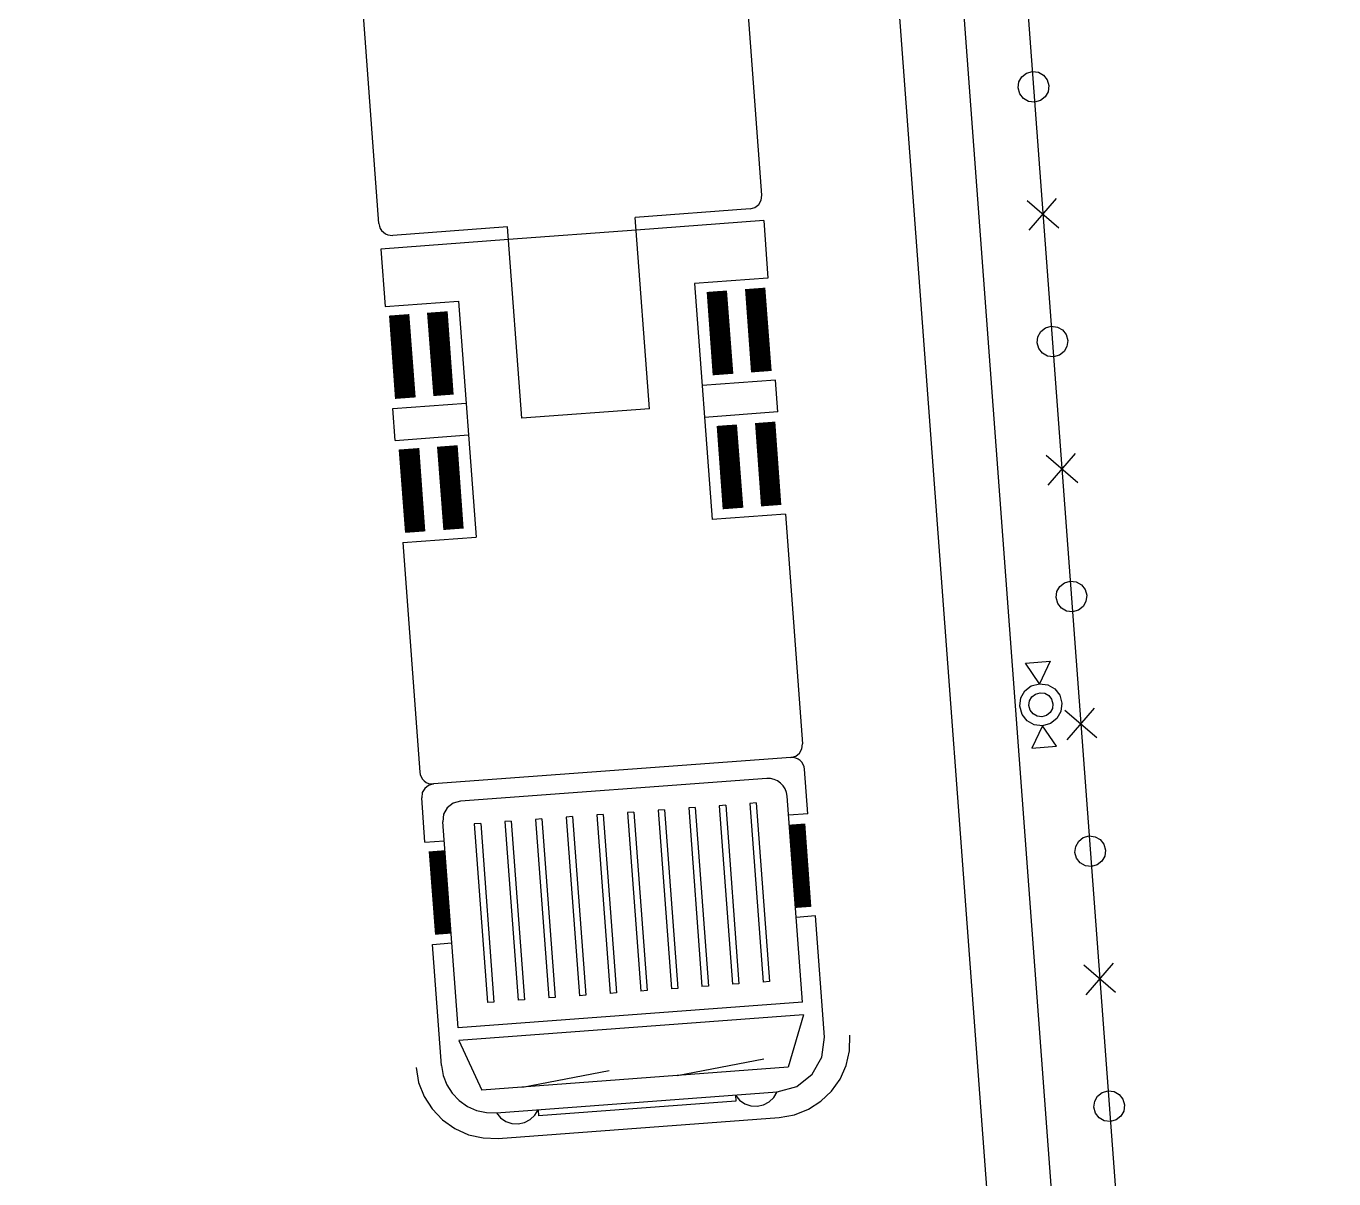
# Model space of a CAD drawing. Header units: millimetres. Extents: x 5990 to 6786, y 1103 to 1809.
# Drawn here: x 6512.75 to 6522.97, y 1538.02 to 1547.03 of the extents above; entities that cross this region are included whole.
import ezdxf
from ezdxf.enums import TextEntityAlignment as Align
from ezdxf.xclip import XClip

# ---------------------------------------------------------------- set-up
doc = ezdxf.new("R2010")
doc.units = ezdxf.units.MM
doc.header["$LTSCALE"] = 10
doc.header["$MEASUREMENT"] = 0
doc.header["$XCLIPFRAME"] = 2
doc.set_wipeout_variables(frame=1)
doc.layers.add('TZ-BASE', color=253, linetype='Continuous')
doc.styles.add('PipeTools', font='GulimChe.ttf', dxfattribs={"height": 1250})

# ---------------------------------------------------------------- blocks, each defined once
blk = doc.blocks.new('JD-FJ67DH')
at = {"layer": 'TZ-BASE', "color": 8, "style": 'PipeTools', "flags": 1}
for tag, height, rotation, oblique, width, p in [('지반고', 1.000001316881277e-05, 335.7608267561924, 359.9999159706531, 0.9999986282016856, (680.0242700209928, 49.70256703649648, -1173.64509814681)), ('비고', 9.999973406491525e-06, 335.7608244775693, 0.0001572563985430264, 1.000002646948919, (680.0242652894522, 49.70255652762717, -1173.64509814681)), ('지반고', 9.999973406491525e-06, 335.7608244775693, 0.0001572563985430264, 1.000002646948919, (671.8133383985842, 31.46577490423806, -1173.64509814681)), ('비고', 1.000001316881218e-05, 335.7608244775693, 359.9999136924398, 0.999998670711565, (671.8133336670435, 31.46576439531054, -1173.64509814681)), ('비고', 9.999984944828438e-06, 232.033495021825, 359.9999294171247, 1.000001477535681, (648.2841533229221, 25.1824993356131, -1173.64509814681)), ('지반고', 9.999984944828438e-06, 232.033495021825, 359.9999294171247, 1.000001477535681, (648.2841624088614, 25.18249224545434, -1173.64509814681)), ('비고', 1.000003567611487e-05, 232.033495021825, 9.293270672610508e-05, 0.9999964044176402, (656.654839911047, 18.65047914895695, -1173.64509814681)), ('지반고', 9.999970675382546e-06, 232.0334942039101, 7.393430127931856e-05, 1.000002929852281, (656.6548489969864, 18.65047205879819, -1173.64509814681)), ('지반고', 9.999973406491525e-06, 335.7608244775693, 0.0001572563985430264, 1.000002646948919, (663.6024067762482, 13.22898277197964, -1173.64509814681)), ('비고', 1.000001316881218e-05, 335.7608244775693, 359.9999136924398, 0.999998670711565, (663.6024020446494, 13.22897226305213, -1173.64509814681)), ('지반고', 9.999973406491525e-06, 335.7608244775693, 0.0001572563985430264, 1.000002646948919, (655.391475153825, -5.00780936027877, -1173.64509814681)), ('비고', 1.000001316881218e-05, 335.7608244775693, 359.9999136924398, 0.999998670711565, (655.3914704222989, -5.007819869206287, -1173.64509814681)), ('지반고', 1.000001316881218e-05, 335.7608244775693, 359.9999136924398, 0.999998670711565, (647.18054353146, -23.24460149253719, -1173.64509814681)), ('비고', 1.000001316881218e-05, 335.7608244775693, 359.9999136924398, 0.999998670711565, (647.1805387999048, -23.24461200152291, -1173.64509814681))]:
    blk.add_attdef(tag, text='', height=height, rotation=rotation, dxfattribs=dict(at, oblique=oblique, width=width)).set_placement(p, align=Align.MIDDLE_CENTER)
blk.add_wipeout([(521.5327023088564, 25.655412478838585), (636.4136633156392, 34.17258645081168), (632.8593006668601, 82.01435975211697), (517.9783396600774, 73.4971857801439)]).translate(0, 0, -1.704906903560703).dxf.layer = 'TZ-BASE'
at = {"layer": 'TZ-BASE', "extrusion": (-0.001808988341048591, 0.02434413916395736, 0.9997020008230192)}
for p, q in [((632.6605349123274, 82.03127394139301, -2.873886451157055), (635.7933404393552, 39.87210022314684, -1.841582787146534)), ((634.0337540123146, 61.99012429150753, -2.385559495443629), (634.247374022947, 62.23796590126585, -2.391208233499451)), ((634.2645166510629, 62.0072720295866, -2.385559495443629), (634.0166113841988, 62.22081816312857, -2.391208233499451)), ((634.4125015835016, 60.01579104666598, -2.337069857663375), (634.1645963166375, 60.22933718020795, -2.342718595719197)), ((634.1817389447824, 59.9986433085287, -2.337069857663375), (634.3953589553857, 60.24648491828702, -2.342718595719197)), ((634.3297238811938, 58.00716232217383, -2.288580219792085), (634.5433438918553, 58.25500393193215, -2.294228957847907)), ((634.5604865199566, 58.0243100602529, -2.288580219792085), (634.3125812531362, 58.23785619379487, -2.294228957847907)), ((634.7084714524244, 56.03282907733228, -2.240090582011831), (634.4605661855749, 56.24637521087425, -2.245739320067653)), ((634.4777088136761, 56.015681339195, -2.240090582011831), (634.6913288243086, 56.26352294895332, -2.245739320067653))]:
    blk.add_line(p, q, dxfattribs=at)
at = {"layer": 'TZ-BASE', "extrusion": (-0.0009034277420159376, 0.02408188115321679, 0.9997095812376899)}
for p, q in [((632.1963276683819, 81.49649085721467, -2.941523272471545), (635.3018673553743, 39.71627353178337, -1.932278273074115)), ((631.9433144844224, 62.26459954166785, -2.477202913429434), (631.4772071013722, 68.53535107738571, -2.628679498163041)), ((628.9515642988845, 62.04228564916411, -2.474551236612864), (628.4854569158051, 68.31303718488198, -2.626027821346471)), ((631.8509999177768, 62.1574931142386, -2.474706263549997), (630.9534748621227, 62.09079894650495, -2.473910760505049)), ((631.0646314549958, 60.59535948175471, -2.437786850713506), (630.9534748621227, 62.09079894650495, -2.473910760505049)), ((631.9581353635294, 62.0652076129918, -2.472386392123492), (630.9608853016107, 61.99110298219603, -2.471502499851379)), ((631.9581353635294, 62.0652076129918, -2.472386392123492), (631.9914823413565, 61.61657577351434, -2.461549219185703)), ((629.956224800233, 62.01669431565097, -2.473026868232703), (629.0586997445644, 61.95000014791731, -2.472231365187756)), ((630.0673813931353, 60.52125485090073, -2.436902958441161), (629.956224800233, 62.01669431565097, -2.473026868232703)), ((630.9608853016107, 61.99110298219603, -2.471502499851379), (629.9636352397647, 61.91699835134204, -2.470618607579034)), ((629.9636352397647, 61.91699835134204, -2.470618607579034), (628.9663851779187, 61.84289372048806, -2.469734715306921)), ((628.9663851779187, 61.84289372048806, -2.469734715306921), (628.9997321557748, 61.39426188106881, -2.458897542369133)), ((631.9914823413565, 61.61657577351434, -2.461549219185703), (631.4180635557568, 61.57396561081987, -2.461040981129273)), ((631.4180635557568, 61.57396561081987, -2.461040981129273), (631.5551566869399, 59.72959027095931, -2.416488159053378)), ((631.8657030167378, 60.88044119876577, -2.443930228844452), (631.8175351598329, 61.52846496680286, -2.459583923088184)), ((631.8706892670743, 60.8808117218432, -2.44393464830581), (631.8225214101403, 61.52883548999671, -2.459588342549542)), ((631.8756755173818, 60.88118224503705, -2.443939067767169), (631.8275076604623, 61.52920601313235, -2.4595927620109)), ((631.8806617676746, 60.8815527681727, -2.44394348722876), (631.8324939107697, 61.5295765363262, -2.459597181472491)), ((631.8856480180111, 60.88192329136655, -2.443947906690118), (631.8374801611208, 61.52994705940364, -2.459601600933849)), ((631.8906342683331, 60.88229381450219, -2.443952326151476), (631.8424664113991, 61.53031758259749, -2.459606020395208)), ((631.8956205185823, 60.88266433763783, -2.443956745612835), (631.8474526616774, 61.53068810573313, -2.459610439856566)), ((631.9006067689043, 60.88303486077348, -2.443961165074193), (631.8524389119993, 61.53105862886878, -2.459614859317924)), ((631.9055930192117, 60.88340538396733, -2.443965584535551), (631.8574251623359, 61.53142915206263, -2.459619278779282)), ((631.9105792695627, 60.88377590710297, -2.443970003996909), (631.8624114126433, 61.53179967519827, -2.459623698240641)), ((631.9155655198701, 60.88414643029682, -2.443974423458267), (631.8673976629652, 61.53217019833392, -2.459628117701999)), ((631.9205517701776, 60.88451695343247, -2.443978842919626), (631.8723839132435, 61.53254072152777, -2.459632537163357)), ((631.9255380204704, 60.88488747656811, -2.443983262380984), (631.8773701635364, 61.53291124466341, -2.459636956624716)), ((631.9305242707487, 60.88525799970375, -2.443987681842342), (631.8823564138729, 61.53328176779905, -2.459641376086074)), ((631.9355105210852, 60.8856285228976, -2.4439921013037), (631.8873426641658, 61.5336522909929, -2.459645795547432)), ((631.9404967714072, 60.88599904603325, -2.443996520765058), (631.8923289144732, 61.53402281418676, -2.45965021500879)), ((631.9454830217146, 60.8863695692271, -2.444000940226417), (631.8973151647951, 61.53439333726419, -2.459654634470148)), ((631.950469272022, 60.88674009236274, -2.444005359687775), (631.9023014151317, 61.53476386045804, -2.459659053931507)), ((631.955455522344, 60.88711061549839, -2.444009779149133), (631.9072876653809, 61.53513438359369, -2.459663473392865)), ((631.9604417726223, 60.88748113863403, -2.444014198610492), (631.9122739157028, 61.53550490672933, -2.459667892854223)), ((631.9654280229151, 60.88785166182788, -2.44401861807185), (631.9172601660102, 61.53587542992318, -2.459672312315581)), ((631.9704142732517, 60.88822218496352, -2.444023037533208), (631.9222464163322, 61.53624595305882, -2.459676731776939)), ((631.9754005235445, 60.88859270815738, -2.444027456994566), (631.9272326666687, 61.53661647619447, -2.459681151238298)), ((631.9803867739101, 60.88896323129302, -2.444031876455925), (631.9322189169761, 61.53698699938832, -2.459685570699656)), ((631.985373024203, 60.88933375442866, -2.444036295917283), (631.937205167269, 61.53735752252396, -2.459689990161014)), ((631.9903592744813, 60.88970427762251, -2.444040715378641), (631.9421914175473, 61.53772804565961, -2.459694409622372)), ((631.9953455247742, 60.89007480069995, -2.444045134839999), (631.9471776678838, 61.53809856885346, -2.45969882908373)), ((632.0003317751107, 60.8904453238938, -2.444049554301357), (631.9521639182058, 61.5384690919891, -2.459703248545089)), ((632.0053180254181, 60.89081584708765, -2.444053973762716), (631.9571501685132, 61.53883961518295, -2.459707668006447)), ((632.01030427574, 60.89118637016509, -2.444058393224074), (631.9621364188351, 61.53921013826039, -2.459712087467806)), ((632.0152905260475, 60.89155689335894, -2.444062812685432), (631.9671226691426, 61.53958066145424, -2.459716506929164)), ((628.9997321557748, 61.39426188106881, -2.458897542369133), (629.5731509413163, 61.4368720438215, -2.459405780425562)), ((629.5731509413163, 61.4368720438215, -2.459405780425562), (629.710244072543, 59.59249670390273, -2.4148529583499)), ((631.5665279982204, 60.85820980946301, -2.443665061162958), (631.5183601412573, 61.50623357761651, -2.45931875540669)), ((631.5715142484987, 60.85858033265686, -2.443669480624317), (631.5233463916084, 61.50660410069395, -2.459323174868048)), ((631.5765004987916, 60.8589508557925, -2.443673900085675), (631.5283326419158, 61.5069746238878, -2.459327594329406)), ((631.5814867491281, 60.85932137892814, -2.443678319547033), (631.5333188921941, 61.50734514708165, -2.459332013790764)), ((631.5864729994355, 60.85969190212199, -2.443682739008391), (631.538305142516, 61.50771567015909, -2.459336433252123)), ((631.5914592497284, 60.86006242525764, -2.443687158469749), (631.5432913928234, 61.50808619335294, -2.459340852713481)), ((631.5964455000649, 60.86043294839328, -2.443691577931108), (631.5482776431745, 61.50845671648858, -2.459345272174839)), ((631.6014317503868, 60.86080347158713, -2.443695997392466), (631.5532638934528, 61.50882723962422, -2.459349691636197)), ((631.6064180006942, 60.86117399472278, -2.443700416853824), (631.5582501437602, 61.50919776281808, -2.459354111097555)), ((631.6114042509871, 60.86154451785842, -2.443704836315182), (631.5632363940822, 61.50956828595372, -2.459358530558914)), ((631.6163905012654, 60.86191504099406, -2.443709255776541), (631.5682226443896, 61.50993880908936, -2.459362950020272)), ((631.6213767516165, 60.86228556418791, -2.443713675237899), (631.573208894697, 61.51030933228321, -2.45936736948163)), ((631.6263630019239, 60.86265608732356, -2.443718094699257), (631.578195145019, 61.51067985541886, -2.459371788942989)), ((631.6313492522313, 60.86302661051741, -2.443722514160615), (631.5831813952973, 61.5110503785545, -2.459376208404347)), ((631.6363355025242, 60.86339713359484, -2.443726933621973), (631.5881676455901, 61.51142090174835, -2.459380627865705)), ((631.6413217528316, 60.8637676567887, -2.443731353083332), (631.5931538959558, 61.511791424884, -2.459385047327063)), ((631.646308003139, 60.86413817998255, -2.44373577254469), (631.5981401462195, 61.51216194801964, -2.459389466788422)), ((631.651294253461, 60.86450870311819, -2.443740192006048), (631.6031263965269, 61.51253247121349, -2.45939388624978)), ((631.6562805037684, 60.86487922625383, -2.443744611467407), (631.6081126468489, 61.51290299434913, -2.459398305711138)), ((631.6612667540903, 60.86524974938948, -2.443749030928765), (631.6130988971854, 61.51327351754298, -2.459402725172496)), ((631.6662530043977, 60.86562027258333, -2.443753450390123), (631.6180851474783, 61.51364404062042, -2.459407144633854)), ((631.6712392547051, 60.86599079571897, -2.443757869851481), (631.6230713977857, 61.51401456381427, -2.459411564095213)), ((631.676225504998, 60.86636131885462, -2.443762289312839), (631.628057648064, 61.51438508694991, -2.459415983556571)), ((631.6812117553054, 60.86673184199026, -2.443766708774198), (631.633043898386, 61.51475561008556, -2.459420403017929)), ((631.6861980055983, 60.86710236518411, -2.443771128235556), (631.6380301487225, 61.51512613327941, -2.459424822479287)), ((631.6911842559639, 60.86747288831975, -2.443775547696914), (631.6430163990299, 61.51549665647326, -2.459429241940645)), ((631.6961705062567, 60.8678434115136, -2.443779967158272), (631.6480026493227, 61.5158671795507, -2.459433661402004)), ((631.701156756535, 60.86821393464925, -2.44378438661963), (631.6529888996301, 61.51623770274455, -2.459438080863362)), ((631.7061430068279, 60.86858445778489, -2.443788806080989), (631.6579751499376, 61.5166082259384, -2.45944250032472)), ((631.7111292571644, 60.86895498097874, -2.443793225542347), (631.6629614002595, 61.51697874901583, -2.459446919786079)), ((631.7161155074718, 60.86932550411439, -2.443797645003705), (631.6679476505669, 61.51734927220969, -2.459451339247437)), ((629.0833753441693, 60.67368927871576, -2.441464169405161), (629.035207487279, 61.32171304675285, -2.457117863648892)), ((629.0883615944767, 60.6740598018514, -2.441468588866519), (629.0401937375573, 61.3220835699467, -2.45712228311025)), ((629.0933478447987, 60.67443032498704, -2.441473008327877), (629.0451799878647, 61.32245409314055, -2.457126702571609)), ((629.0983340951061, 60.67480084818089, -2.441477427789235), (629.0501662381866, 61.32282461621799, -2.457131122032967)), ((629.103320345399, 60.67517137131654, -2.441481847250594), (629.0551524884941, 61.32319513941184, -2.457135541494325)), ((629.1083065957355, 60.67554189445218, -2.441486266711952), (629.0601387388015, 61.32356566260569, -2.457139960955683)), ((629.1132928460283, 60.67591241764603, -2.44149068617331), (629.0651249891234, 61.32393618568312, -2.457144380417041)), ((629.1182790963649, 60.67628294078168, -2.441495105634668), (629.0701112394308, 61.32430670887697, -2.4571487998784)), ((629.1232653466286, 60.67665346391732, -2.441499525096027), (629.0750974897092, 61.32467723207083, -2.457153219339758)), ((629.128251596936, 60.67702398705296, -2.441503944557385), (629.0800837400602, 61.32504775520647, -2.457157638801116)), ((629.1332378472871, 60.67739451024681, -2.441508364018743), (629.0850699903676, 61.32541827834211, -2.457162058262475)), ((629.1382240975945, 60.67776503338246, -2.441512783480101), (629.0900562406605, 61.32578880147776, -2.457166477723833)), ((629.1432103478728, 60.67813555657631, -2.441517202941459), (629.0950424909679, 61.3261593246134, -2.457170897185191)), ((629.1481965981948, 60.67850607971195, -2.441521622402818), (629.1000287412899, 61.32652984780725, -2.457175316646549)), ((629.1531828485022, 60.67887660284759, -2.441526041864176), (629.1050149915973, 61.32690037094289, -2.457179736107908)), ((629.1581690988096, 60.67924712604145, -2.441530461325534), (629.1100012418901, 61.32727089407854, -2.457184155569266)), ((629.1631553491316, 60.67961764917709, -2.441534880786892), (629.1149874921975, 61.32764141727239, -2.457188575030624)), ((629.168141599439, 60.67998817231273, -2.441539300248251), (629.1199737425195, 61.32801194040803, -2.457192994491982)), ((629.1731278497173, 60.68035869550658, -2.441543719709609), (629.1249599928269, 61.32838246360188, -2.45719741395334)), ((629.1781141000683, 60.68072921864223, -2.441548139170967), (629.1299462431489, 61.32875298667932, -2.457201833414699)), ((629.1831003503466, 60.68109974177787, -2.441552558632325), (629.1349324934272, 61.32912350987317, -2.457206252876057)), ((629.1880866006395, 60.68147026497172, -2.441556978093684), (629.1399187437346, 61.32949403306702, -2.457210672337415)), ((629.193072850976, 60.68184078810737, -2.441561397555042), (629.1449049940857, 61.32986455614446, -2.457215091798773)), ((629.198059101298, 60.68221131124301, -2.4415658170164), (629.1498912443931, 61.33023507933831, -2.457219511260131)), ((629.2030453516345, 60.68258183437865, -2.441570236477758), (629.1548774946714, 61.33060560247395, -2.45722393072149)), ((629.2080316018983, 60.6829523575143, -2.441574655939116), (629.1598637449933, 61.3309761256678, -2.457228350182848)), ((629.2130178521766, 60.68332288070815, -2.441579075400475), (629.1648499953008, 61.33134664880345, -2.457232769644206)), ((629.2180041025276, 60.68369340384379, -2.441583494861833), (629.1698362456082, 61.3317171719973, -2.457237189105565)), ((629.222990352835, 60.68406392703764, -2.441587914323191), (629.1748224959301, 61.33208769507473, -2.457241608566923)), ((629.2279766031425, 60.68443445017328, -2.441592333784549), (629.1798087462375, 61.33245821826858, -2.457246028028281)), ((629.2329628534644, 60.68480497330893, -2.441596753245908), (629.1847949965304, 61.33282874140423, -2.457250447489639)), ((629.382550362745, 60.6959206679021, -2.441729337086655), (629.3343825058109, 61.34394443605561, -2.457383031330386)), ((629.3875366130524, 60.69629119109595, -2.441733756548013), (629.3393687561329, 61.34431495919125, -2.457387450791745)), ((629.3925228633452, 60.6966617142898, -2.441738176009371), (629.3443550064403, 61.34468548232689, -2.457391870253103)), ((629.3975091136817, 60.69703223742545, -2.441742595470729), (629.3493412567477, 61.34505600552075, -2.457396289714461)), ((629.4024953639455, 60.69740276056109, -2.441747014932087), (629.3543275070406, 61.34542652859818, -2.457400709175819)), ((629.4074816142529, 60.69777328369673, -2.441751434393446), (629.359313757348, 61.34579705185024, -2.457405128637177)), ((629.4124678645749, 60.69814380689058, -2.441755853854804), (629.3643000076554, 61.34616757498588, -2.457409548098536)), ((629.4174541148823, 60.69851433002623, -2.441760273316163), (629.3692862580065, 61.34653809812153, -2.457413967559894)), ((629.4224403652333, 60.69888485316187, -2.441764692777521), (629.3742725083139, 61.34690862125717, -2.457418387021252)), ((629.4274266155408, 60.69925537635572, -2.441769112239112), (629.3792587586067, 61.34727914439281, -2.457422806482843)), ((629.43241286579, 60.69962589949137, -2.441773531700237), (629.384245008885, 61.34764966758667, -2.457427225943968)), ((629.4373991161119, 60.69999642262701, -2.441777951161595), (629.389231259207, 61.34802019072231, -2.457431645405327)), ((629.4423853664484, 60.70036694576265, -2.441782370622954), (629.3942175095435, 61.34839071385795, -2.457436064866685)), ((629.4473716167558, 60.7007374689565, -2.441786790084544), (629.3992037598364, 61.3487612370518, -2.457440484328276)), ((629.4523578670778, 60.70110799209215, -2.441791209545903), (629.4041900101438, 61.34913176024565, -2.457444903789634)), ((629.4573441173852, 60.701478515286, -2.441795629007261), (629.4091762604658, 61.34950228332309, -2.457449323250993)), ((629.4623303676635, 60.70184903842164, -2.441800048468619), (629.4141625107441, 61.34987280651694, -2.457453742712351)), ((629.4673166179855, 60.70221956155729, -2.441804467929977), (629.4191487610515, 61.35024332971079, -2.457458162173709)), ((629.4723028682929, 60.70259008475114, -2.441808887391336), (629.4241350113734, 61.35061385278823, -2.457462581635067)), ((629.4772891185858, 60.70296060788678, -2.441813306852694), (629.4291212616808, 61.35098437598208, -2.457467001096425)), ((629.4822753689223, 60.70333113102242, -2.441817726314052), (629.4341075120319, 61.35135489911772, -2.457471420557784)), ((629.4872616192442, 60.70370165421627, -2.441822145775411), (629.4390937623393, 61.35172542231157, -2.457475840019142)), ((629.4922478695808, 60.70407217735192, -2.441826565236769), (629.4440800126176, 61.35209594544722, -2.4574802594805)), ((629.4972341198154, 60.70444270048756, -2.441830984698127), (629.4490662629105, 61.35246646858286, -2.457484678941858)), ((629.5022203701228, 60.70481322368141, -2.441835404159485), (629.454052513247, 61.3528369917185, -2.457489098403216)), ((629.5072066204593, 60.70518374681706, -2.441839823620843), (629.4590387635544, 61.35320751491236, -2.457493517864575)), ((629.5121928707813, 60.7055542699527, -2.441844243082202), (629.4640250138764, 61.353578038048, -2.457497937325933)), ((629.5171791210887, 60.70592479314655, -2.44184866254356), (629.4690112641838, 61.35394856124185, -2.457502356787291)), ((629.5221653714107, 60.70629531622399, -2.441853082004918), (629.4739975144475, 61.35431908437749, -2.45750677624865)), ((629.527151621689, 60.70666583941784, -2.441857501466276), (629.4789837647841, 61.35468960751314, -2.457511195710008)), ((629.5321378719964, 60.70703636261169, -2.441861920927634), (629.4839700150769, 61.35506013070699, -2.457515615171366)), ((632.0507658575516, 60.81900805904297, -2.442283133963795), (631.4773470719665, 60.77639789629029, -2.441774895907365)), ((632.0692919563444, 60.56976814824156, -2.436262482331949), (632.0507658575516, 60.81900805904297, -2.442283133963795)), ((629.05901567197, 60.59669416653924, -2.439631457147224), (629.632434457526, 60.63930432923371, -2.440139695203654)), ((629.0775417707773, 60.34745425573783, -2.433610805515378), (629.05901567197, 60.59669416653924, -2.439631457147224)), ((631.0646314549958, 60.59535948175471, -2.437786850713506), (630.0673813931353, 60.52125485090073, -2.436902958441161)), ((632.0692919563444, 60.56976814824156, -2.436262482331949), (631.495873170803, 60.52715798548888, -2.435754244275519)), ((631.6443376132374, 59.81140218413202, -2.418378324309204), (631.5961697562889, 60.45942595216911, -2.434032018551539)), ((631.6493238635303, 59.81177270726766, -2.418382743770562), (631.6011560066108, 60.45979647530476, -2.434036438012897)), ((631.6543101138377, 59.81214323046152, -2.41838716323192), (631.6061422569182, 60.46016699849861, -2.434040857474255)), ((631.6592963641306, 59.81251375359716, -2.418391582693279), (631.6111285072257, 60.46053752163425, -2.434045276935613)), ((631.664282614438, 59.8128842767328, -2.418396002154637), (631.6161147575476, 60.46090804476989, -2.434049696396972)), ((631.6692688647454, 59.81325479992665, -2.418400421615995), (631.6211010078259, 60.46127856790554, -2.43405411585833)), ((631.6742551150674, 59.8136253230623, -2.418404841077353), (631.6260872581333, 60.4616490911576, -2.434058535319688)), ((631.6792413653748, 59.81399584625615, -2.418409260538712), (631.6310735084844, 60.46201961423503, -2.434062954781046)), ((631.6842276156967, 59.81436636933358, -2.41841368000007), (631.6360597587918, 60.46239013742888, -2.434067374242404)), ((631.6892138660332, 59.81473689252743, -2.418418099461428), (631.6410460091138, 60.46276066056453, -2.434071793703763)), ((631.6942001162824, 59.81510741566308, -2.418422518922787), (631.6460322593921, 60.46313118370017, -2.434076213165121)), ((631.6991863666044, 59.81547793879872, -2.418426938384145), (631.6510185096995, 60.46350170689402, -2.434080632626479)), ((631.7041726169118, 59.81584846199257, -2.418431357845503), (631.6560047600215, 60.46387222997146, -2.434085052087837)), ((631.7091588672338, 59.81621898518642, -2.418435777306861), (631.6609910103289, 60.46424275316531, -2.434089471549196)), ((631.7141451175703, 59.81658950826386, -2.418440196768219), (631.6659772606217, 60.46461327635916, -2.434093891010554)), ((631.7191313678777, 59.81696003145771, -2.418444616229578), (631.6709635109582, 60.4649837994948, -2.434098310471912)), ((631.7241176181415, 59.81733055465156, -2.418449035690936), (631.6759497612511, 60.46535432263045, -2.43410272993327)), ((631.7291038684489, 59.817701077729, -2.418453455152294), (631.6809360115585, 60.4657248458243, -2.434107149394629)), ((631.7340901187708, 59.81807160092285, -2.418457874613652), (631.6859222618659, 60.46609536895994, -2.434111568855987)), ((631.7390763690782, 59.8184421241167, -2.41846229407501), (631.6909085121588, 60.46646589209558, -2.434115988317345)), ((631.7440626194002, 59.81881264725234, -2.418466713536369), (631.6958947624953, 60.46683641523123, -2.434120407778703)), ((631.7490488697076, 59.81918317038799, -2.418471132997727), (631.7008810128173, 60.46720693842508, -2.434124827240062)), ((631.754035120015, 59.81955369352363, -2.418475552459085), (631.7058672630956, 60.46757746161893, -2.43412924670142)), ((631.7590213703079, 59.81992421671748, -2.418479971920443), (631.7108535134175, 60.46794798469637, -2.434133666162778)), ((631.7640076206153, 59.82029473985313, -2.418484391381802), (631.715839763725, 60.46831850789022, -2.434138085624136)), ((631.7689938709373, 59.82066526298877, -2.41848881084316), (631.7208260140324, 60.46868903102586, -2.434142505085494)), ((631.7739801212447, 59.82103578612441, -2.418493230304518), (631.7258122643543, 60.4690595541615, -2.434146924546853)), ((631.7789663715812, 59.82140630931826, -2.418497649765877), (631.7307985146617, 60.46943007735536, -2.434151344008211)), ((631.783952621874, 59.82177683245391, -2.418502069227235), (631.73578476494, 60.469800600491, -2.434155763469569)), ((631.7889388721815, 59.82214735564776, -2.418506488688593), (631.740771015262, 60.47017112362664, -2.434160182930928)), ((631.7939251224598, 59.8225178787834, -2.418510908149951), (631.7457572655985, 60.47054164682049, -2.434164602392286)), ((631.9435126317549, 59.83363357343478, -2.418643491990698), (631.8953447748354, 60.48165734141367, -2.434297186233032)), ((631.9484988820768, 59.83400409651222, -2.418647911452056), (631.9003310251719, 60.48202786460752, -2.434301605694391)), ((631.9534851323842, 59.83437461970607, -2.418652330913415), (631.9053172754939, 60.48239838774316, -2.434306025155749)), ((631.9584713826916, 59.83474514289992, -2.418656750375006), (631.9103035258013, 60.4827689108788, -2.43431044461734)), ((631.9634576330136, 59.83511566597736, -2.418661169836364), (631.9152897760796, 60.48313943407265, -2.434314864078698)), ((631.968443883321, 59.83548618917121, -2.418665589297722), (631.9202760264307, 60.48350995715009, -2.434319283540057)), ((631.9734301335993, 59.83585671230685, -2.418670008758848), (631.925262276709, 60.48388048034394, -2.434323703001415)), ((631.9784163839504, 59.8362272355007, -2.418674428220438), (631.9302485270164, 60.48425100353779, -2.434328122462773)), ((631.9834026342578, 59.83659775863634, -2.418678847681797), (631.9352347773383, 60.48462152667344, -2.434332541924131)), ((631.9883888845216, 59.83696828177199, -2.418683267143155), (631.9402210276457, 60.48499204980908, -2.434336961385489)), ((631.9933751348581, 59.83733880490763, -2.418687686604513), (631.9452072779677, 60.48536257294472, -2.434341380846848)), ((631.9983613851946, 59.83770932810148, -2.418692106065872), (631.9501935282751, 60.48573309613857, -2.434345800308206)), ((632.0033476354583, 59.83807985129533, -2.41869652552723), (631.9551797785389, 60.48610361927422, -2.434350219769564)), ((632.0083338857949, 59.83845037437277, -2.418700944988588), (631.9601660288754, 60.48647414240986, -2.434354639230922)), ((632.0133201360877, 59.83882089756662, -2.418705364449946), (631.9651522791974, 60.48684466560371, -2.434359058692281)), ((632.0183063863951, 59.83919142070226, -2.418709783911305), (631.9701385295048, 60.48721518879756, -2.434363478153639)), ((632.0232926367171, 59.83956194389611, -2.418714203372663), (631.9751247798413, 60.487585711875, -2.434367897614997)), ((632.0282788870245, 59.83993246703176, -2.418718622834021), (631.980111030105, 60.48795623506885, -2.434372317076356)), ((632.0332651373174, 59.8403029901674, -2.418723042295379), (631.9850972803833, 60.4883267582627, -2.434376736537714)), ((632.0382513876248, 59.84067351336125, -2.418727461756737), (631.9900835307344, 60.48869728134014, -2.434381155999072)), ((632.0432376379613, 59.8410440364969, -2.418731881218096), (631.9950697810418, 60.48906780453399, -2.43438557546043)), ((632.0482238882832, 59.84141455963254, -2.418736300679454), (632.0000560313492, 60.48943832766963, -2.434389994921788)), ((632.0532101385616, 59.84178508276818, -2.418740720140812), (632.0050422816712, 60.48980885080528, -2.434394414383147)), ((632.0581963888835, 59.84215560590383, -2.41874513960217), (632.0100285319786, 60.49017937399913, -2.434398833844505)), ((632.0631826391909, 59.84252612909768, -2.418749559063528), (632.0150147823006, 60.49054989707656, -2.434403253305863)), ((632.0681688894983, 59.84289665223332, -2.418753978524887), (632.0200010325789, 60.49092042027041, -2.434407672767221)), ((632.0731551398203, 59.84326717536896, -2.418758397986245), (632.0249872828863, 60.49129094346426, -2.434412092228579)), ((632.0781413901277, 59.84363769856282, -2.418762817447603), (632.0299735332082, 60.49166146659991, -2.434416511689938)), ((632.083127640406, 59.84400822175667, -2.418767236908962), (632.0349597835448, 60.49203198973555, -2.434420931151296)), ((632.0881138907571, 59.8443787448341, -2.41877165637032), (632.0399460338376, 60.4924025129294, -2.434425350612654)), ((632.0931001410645, 59.84474926802795, -2.418776075831678), (632.044932284145, 60.49277303606505, -2.434429770074012)), ((629.0775417707773, 60.34745425573783, -2.433610805515378), (629.6509605563479, 60.39006441849051, -2.434119043571808)), ((629.4603599777183, 59.64911304257112, -2.416442600232901), (629.4121921208425, 60.29713681066642, -2.432096294475235)), ((629.4653462280548, 59.64948356576497, -2.416447019694259), (629.4171783711354, 60.29750733380206, -2.432100713936594)), ((629.4703324783623, 59.64985408895882, -2.416451439155617), (629.4221646214428, 60.2978778569377, -2.432105133397952)), ((629.4753187286842, 59.65022461203625, -2.416455858616975), (629.4271508717502, 60.29824838013155, -2.43210955285931)), ((629.4803049789625, 59.65059513523011, -2.416460278078334), (629.4321371220722, 60.2986189032672, -2.432113972320668)), ((629.485291229299, 59.65096565842396, -2.416464697539692), (629.4371233723796, 60.29898942640284, -2.432118391782026)), ((629.4902774795919, 59.65133618150139, -2.41646911700105), (629.442109622687, 60.29935994959669, -2.432122811243385)), ((629.4952637298993, 59.65170670469524, -2.416473536462408), (629.447095873009, 60.29973047273234, -2.432127230704743)), ((629.5002499802067, 59.65207722783089, -2.416477955923766), (629.4520821233164, 60.30010099592619, -2.432131650166101)), ((629.5052362305287, 59.65244775102474, -2.416482375385358), (629.4570683736383, 60.30047151900362, -2.432136069627692)), ((629.5102224808361, 59.65281827416038, -2.416486794846483), (629.4620546239166, 60.30084204219747, -2.432140489088817)), ((629.515208731129, 59.65318879735423, -2.416491214307841), (629.4670408742095, 60.30121256533312, -2.432144908550176)), ((629.5201949814655, 59.65355932043167, -2.4164956337692), (629.472027124546, 60.30158308846876, -2.432149328011534)), ((629.5251812317292, 59.65392984362552, -2.416500053230791), (629.4770133748825, 60.30195361166261, -2.432153747473125)), ((629.5301674820948, 59.65430036676116, -2.416504472692149), (629.4819996251463, 60.30232413479825, -2.432158166934483)), ((629.5351537323877, 59.65467088995501, -2.416508892153507), (629.4869858754828, 60.3026946579339, -2.432162586395842)), ((629.540139982666, 59.65504141309066, -2.416513311614865), (629.4919721257465, 60.30306518112775, -2.4321670058572)), ((629.545126232988, 59.6554119362263, -2.416517731076223), (629.4969583760831, 60.3034357043216, -2.432171425318558)), ((629.5501124832954, 59.65578245942015, -2.416522150537582), (629.501944626405, 60.30380622739904, -2.432175844779916)), ((629.5550987336028, 59.6561529825558, -2.41652656999894), (629.5069308767124, 60.30417675059289, -2.432180264241274)), ((629.5600849839248, 59.65652350569144, -2.416530989460298), (629.5119171270198, 60.30454727378674, -2.432184683702633)), ((629.5650712342322, 59.65689402888529, -2.416535408921656), (629.5169033773127, 60.30491779686417, -2.432189103163991)), ((629.5700574845541, 59.65726455196273, -2.416539828383014), (629.5218896276492, 60.30528832005803, -2.432193522625349)), ((629.5750437348615, 59.65763507515658, -2.416544247844373), (629.5268758779275, 60.30565884319367, -2.432197942086707)), ((629.580029985169, 59.65800559829222, -2.416548667305731), (629.5318621282495, 60.30602936632931, -2.432202361548065)), ((629.5850162354909, 59.65837612142786, -2.416553086767089), (629.5368483785569, 60.30639988952316, -2.432206781009424)), ((629.5900024857692, 59.65874664462171, -2.416557506228448), (629.541834628908, 60.30677041265881, -2.432211200470782)), ((629.5949887361057, 59.65911716781557, -2.416561925689806), (629.5468208791863, 60.30714093579445, -2.43221561993214)), ((629.5999749864277, 59.659487690893, -2.416566345151164), (629.5518071294937, 60.3075114589883, -2.432220039393498)), ((629.604961236706, 59.65985821408685, -2.416570764612522), (629.5567933797865, 60.30788198206574, -2.432224458854856)), ((629.6099474869989, 59.6602287372807, -2.416575184073881), (629.561779630123, 60.30825250525959, -2.432228878316215)), ((629.1611849592009, 59.62688165332656, -2.416177432551406), (629.113017102296, 60.27490542136366, -2.431831126793741)), ((629.1661712094501, 59.62725217652041, -2.416181852012765), (629.1180033525889, 60.27527594455751, -2.431835546255099)), ((629.1711574598012, 59.62762269965606, -2.416186271474123), (629.1229896028963, 60.27564646769315, -2.431839965716458)), ((629.1761437101086, 59.6279932227917, -2.416190690935481), (629.1279758531891, 60.27601699082879, -2.431844385177816)), ((629.181129960416, 59.62836374598555, -2.416195110396839), (629.1329621034965, 60.27638751402264, -2.431848804639174)), ((629.186116210738, 59.6287342691212, -2.416199529858198), (629.137948353804, 60.2767580372165, -2.431853224100532)), ((629.1911024610454, 59.62910479231505, -2.416203949319556), (629.142934604155, 60.27712856029393, -2.43185764356189)), ((629.1960887113819, 59.62947531545069, -2.416208368780914), (629.1479208544624, 60.27749908348778, -2.431862063023249)), ((629.2010749616456, 59.62984583858633, -2.416212788242273), (629.1529071047407, 60.27786960668163, -2.431866482484607)), ((629.206061211953, 59.63021636178019, -2.416217207703631), (629.1578933550336, 60.27824012975907, -2.431870901945965)), ((629.2110474622459, 59.63058688491583, -2.416221627164989), (629.1628796053701, 60.27861065295292, -2.431875321407323)), ((629.2160337125824, 59.63095740805147, -2.416226046626347), (629.1678658556921, 60.27898117608856, -2.431879740868681)), ((629.221019962919, 59.63132793124532, -2.416230466087705), (629.1728521059995, 60.27935169928242, -2.43188416033004)), ((629.2260062132409, 59.63169845438097, -2.416234885549064), (629.1778383562923, 60.27972222241806, -2.431888579791398)), ((629.2309924634901, 59.63206897751661, -2.416239305010422), (629.1828246065998, 60.2800927455537, -2.431892999252756)), ((629.235978713783, 59.63243950065225, -2.41624372447178), (629.1878108569363, 60.28046326868935, -2.431897418714115)), ((629.2409649641486, 59.6328100237879, -2.416248143933138), (629.1927971072, 60.2808337918832, -2.431901838175473)), ((629.2459512144414, 59.63318054698175, -2.416252563394496), (629.1977833575365, 60.28120431501884, -2.431906257636831)), ((629.2509374647489, 59.6335510701756, -2.416256982855855), (629.2027696078294, 60.28157483815448, -2.431910677098189)), ((629.2559237150708, 59.63392159331124, -2.416261402317213), (629.2077558581659, 60.28194536134833, -2.431915096559548)), ((629.2609099653491, 59.63429211644689, -2.416265821778571), (629.2127421084588, 60.28231588448398, -2.431919516020906)), ((629.2658962156565, 59.63466263964074, -2.416270241239929), (629.2177283587662, 60.28268640767783, -2.431923935482264)), ((629.2708824659785, 59.63503316277638, -2.416274660701287), (629.2227146090445, 60.28305693081347, -2.431928354943622)), ((629.2758687162859, 59.63540368591202, -2.416279080162646), (629.2277008593956, 60.28342745394912, -2.43193277440498)), ((629.2808549666079, 59.63577420904767, -2.416283499624004), (629.232687109703, 60.28379797714297, -2.431937193866339)), ((629.2858412169444, 59.63614473224152, -2.416287919085363), (629.2376733600249, 60.2841685002204, -2.431941613327697)), ((629.2908274672227, 59.63651525537716, -2.416292338546721), (629.2426596103032, 60.28453902341425, -2.431946032789055)), ((629.2958137175156, 59.63688577851281, -2.416296758008079), (629.2476458606106, 60.2849095465499, -2.431950452250413)), ((629.300799967823, 59.63725630164845, -2.416301177469437), (629.2526321109617, 60.28528006968554, -2.431954871711772)), ((629.3057862181595, 59.6376268248423, -2.416305596930795), (629.25761836124, 60.28565059287939, -2.43195929117313)), ((629.3107724684814, 59.63799734797794, -2.416310016392154), (629.2626046115474, 60.28602111607324, -2.431963710634488)), ((632.1285754725686, 59.77220043365378, -2.416996397110041), (631.5551566869399, 59.72959027095931, -2.416488159053378)), ((632.1285754725686, 59.77220043365378, -2.416996397110041), (632.261994833927, 57.97724996623583, -2.37363748470155)), ((629.136825286987, 59.54988654120825, -2.41434472029347), (629.710244072543, 59.59249670390273, -2.4148529583499)), ((629.136825286987, 59.54988654120825, -2.41434472029347), (629.2702446483163, 57.7549360737321, -2.37098580788498)), ((632.1696802672668, 57.870143538923, -2.371140834822112), (629.3773800940253, 57.6626505725435, -2.368665936459871)), ((632.3027522513003, 57.42892216250766, -2.360392051111721), (632.2768157129613, 57.7778580376762, -2.368820963397004)), ((631.9813459141442, 57.70577866624808, -2.367351665387977), (629.5879457656847, 57.52792755223345, -2.365230323934628)), ((629.3110020657332, 57.20660827000393, -2.357740374295151), (629.2850655273796, 57.55554414517246, -2.366169286580434)), ((632.261653546142, 55.9582579608541, -2.325002541232341), (632.1420490827004, 57.56735041440697, -2.363871858250315)), ((630.9429557324329, 57.44316988950595, -2.361964097687053), (630.8930932293442, 57.4394646579749, -2.361919903073471)), ((630.8930932293442, 57.4394646579749, -2.361919903073471), (630.9968393826712, 56.04372115753358, -2.328204253935598)), ((630.9429557324329, 57.44316988950595, -2.361964097687053), (631.0467018857598, 56.04742638906464, -2.32824844854918)), ((631.1822957472614, 57.46095500088995, -2.362176231832248), (631.1324332442164, 57.45724976930069, -2.362132037218666)), ((631.1324332442164, 57.45724976930069, -2.362132037218666), (631.2361793975288, 56.06150626891758, -2.328416388080793)), ((631.1822957472614, 57.46095500088995, -2.362176231832248), (631.2860419006174, 56.06521150044864, -2.328460582694375)), ((631.4216357621335, 57.47874011233216, -2.362388365977677), (631.3717732590303, 57.4750348807429, -2.362344171364094)), ((631.3717732590303, 57.4750348807429, -2.362344171364094), (631.4755194123863, 56.07929138035979, -2.328628522226221)), ((631.4216357621335, 57.47874011233216, -2.362388365977677), (631.525381915475, 56.08299661183264, -2.328672716839804)), ((631.6609757769766, 57.49652522365795, -2.362600500122872), (631.6111132738733, 57.4928199921269, -2.36255630550929)), ((631.6111132738733, 57.4928199921269, -2.36255630550929), (631.7148594272003, 56.09707649174379, -2.328840656371416)), ((631.6609757769766, 57.49652522365795, -2.362600500122872), (631.7647219303326, 56.10078172327485, -2.328884850984999)), ((631.9003157917905, 57.51431033510016, -2.3628126342683), (631.8504532887018, 57.51060510356911, -2.362768439654718)), ((631.8504532887018, 57.51060510356911, -2.362768439654718), (631.9541994420724, 56.11486160312779, -2.329052790516844)), ((631.9003157917905, 57.51431033510016, -2.3628126342683), (632.0040619451174, 56.11856683465885, -2.329096985130427)), ((629.5690783791215, 55.75817545759492, -2.322616032097265), (629.4494739157235, 57.36726791108958, -2.361485349115471)), ((629.7462556581886, 57.35424433246953, -2.360903426960379), (629.6963931551145, 57.35053910093848, -2.360859232346796)), ((629.6963931551145, 57.35053910093848, -2.360859232346796), (629.8001393084269, 55.95479560049716, -2.327143583208923)), ((629.7462556581886, 57.35424433246953, -2.360903426960379), (629.8500018115446, 55.95850083208643, -2.327187777822505)), ((629.9855956730607, 57.37202944385353, -2.361115561105574), (629.9357331699575, 57.36832421232248, -2.361071366491991)), ((629.9357331699575, 57.36832421232248, -2.361071366491991), (630.0394793232845, 55.97258071193937, -2.327355717354118)), ((629.9855956730607, 57.37202944385353, -2.361115561105574), (630.0893418263731, 55.97628594341222, -2.327399911967701)), ((630.2249356879038, 57.38981455529574, -2.361327695251002), (630.1750731848006, 57.38610932376469, -2.36128350063742)), ((630.1750731848006, 57.38610932376469, -2.36128350063742), (630.2788193381857, 55.99036582332337, -2.327567851499547)), ((630.2249356879038, 57.38981455529574, -2.361327695251002), (630.3286818412307, 55.99407105485443, -2.327612046113129)), ((630.4642757027177, 57.40759966667974, -2.361539829396197), (630.4144131996727, 57.40389443509048, -2.361495634782615)), ((630.4144131996727, 57.40389443509048, -2.361495634782615), (630.5181593529996, 56.00815093470737, -2.327779985644742)), ((630.4642757027177, 57.40759966667974, -2.361539829396197), (630.5680218560738, 56.01185616629664, -2.327824180258324)), ((630.7036157175899, 57.42538477806374, -2.361751963541625), (630.6537532144575, 57.42167954653269, -2.361707768928043)), ((630.6537532144575, 57.42167954653269, -2.361707768928043), (630.7574993678136, 56.02593604614958, -2.32799211979017)), ((630.7036157175899, 57.42538477806374, -2.361751963541625), (630.8073618709459, 56.02964127762243, -2.328036314403752)), ((632.3027522513003, 57.42892216250766, -2.360392051111721), (632.1531647419906, 57.41780646791449, -2.360259467270974)), ((632.2118766788481, 56.6953812497668, -2.342803997000211), (632.1637088219286, 57.34340501780389, -2.358457691242545)), ((632.2168629291846, 56.69575177290244, -2.342808416461569), (632.1686950722651, 57.34377554093953, -2.358462110703904)), ((632.2218491794774, 56.69612229609629, -2.342812835922928), (632.1736813225871, 57.34414606407518, -2.358466530165262)), ((632.226835429814, 56.69649281917373, -2.342817255384286), (632.1786675728945, 57.34451658726903, -2.358470949626621)), ((632.2318216801359, 56.69686334242579, -2.342821674845644), (632.1836538232164, 57.34488711040467, -2.358475369087979)), ((632.2368079303851, 56.69723386556143, -2.342826094307002), (632.1886400734948, 57.34525763354031, -2.358479788549337)), ((632.2417941807071, 56.69760438863887, -2.34283051376836), (632.1936263238022, 57.34562815673416, -2.358484208010695)), ((632.2467804310145, 56.69797491183272, -2.342834933229719), (632.1986125741241, 57.34599867986981, -2.358488627472053)), ((632.251766681351, 56.69834543496836, -2.342839352691077), (632.2035988244315, 57.34636920306366, -2.358493046933412)), ((632.256752931673, 56.69871595816221, -2.342843772152435), (632.208585074739, 57.3467397261993, -2.35849746639477)), ((632.2617391819804, 56.69908648129785, -2.342848191613793), (632.2135713250609, 57.34711024933495, -2.358501885856128)), ((632.2667254322587, 56.69945700449171, -2.342852611075152), (632.2185575753683, 57.3474807725288, -2.358506305317486)), ((632.2717116825806, 56.69982752762735, -2.34285703053651), (632.2235438256757, 57.34785129566444, -2.358510724778844)), ((632.276697932888, 56.70019805076299, -2.342861449997868), (632.2285300759686, 57.34822181880008, -2.358515144240203)), ((632.28168418321, 56.70056857389864, -2.342865869459227), (632.233516326276, 57.34859234193573, -2.358519563701561)), ((632.2866704335174, 56.70093909709249, -2.342870288920585), (632.2385025766271, 57.34896286507137, -2.358523983162919)), ((632.2916566838248, 56.70130962022813, -2.342874708381943), (632.2434888269345, 57.34933338826522, -2.358528402624277)), ((632.2966429341759, 56.70168014336377, -2.342879127843301), (632.2484750772273, 57.34970391145907, -2.358532822085635)), ((632.3016291844251, 56.70205066649942, -2.342883547304659), (632.2534613275348, 57.35007443453651, -2.358537241546994)), ((632.306615434718, 56.70242118969327, -2.342887966766018), (632.2584475777985, 57.35044495773036, -2.358541661008352)), ((632.3116016850545, 56.70279171282891, -2.342892386227376), (632.263433828135, 57.35081548092421, -2.35854608046971)), ((632.3165879353764, 56.70316223602276, -2.342896805688734), (632.2684200784715, 57.35118600400165, -2.358550499931069)), ((632.3215741856839, 56.70353275915841, -2.342901225150092), (632.2734063287644, 57.3515565271955, -2.358554919392427)), ((632.3265604360058, 56.70390328229405, -2.34290564461145), (632.2783925791009, 57.35192705033114, -2.358559338853785)), ((629.3110020657332, 57.20660827000393, -2.357740374295151), (629.4605895749846, 57.21772396465531, -2.357872958135898)), ((629.3946452541277, 56.48603566759266, -2.340307001331179), (629.3464773972228, 57.13405943568796, -2.355960695573514)), ((629.399631504406, 56.48640619078651, -2.340311420792538), (629.3514636475156, 57.1344299588236, -2.355965115034872)), ((629.4046177547425, 56.48677671398036, -2.340315840253896), (629.356449897823, 57.13480048195925, -2.35596953449623)), ((629.4096040050645, 56.48714723711601, -2.340320259715254), (629.3614361481305, 57.1351710051531, -2.355973953957588)), ((629.4145902553428, 56.48751776025165, -2.340324679176612), (629.3664223984524, 57.13554152828874, -2.355978373418946)), ((629.4195765056356, 56.4878882834455, -2.34032909863797), (629.3714086487889, 57.13591205148259, -2.355982792880305)), ((629.4245627560013, 56.48825880658114, -2.340333518099329), (629.3763948990527, 57.13628257461824, -2.355987212341663)), ((629.4295490063087, 56.48862932971679, -2.340337937560687), (629.3813811493892, 57.13665309775388, -2.355991631803021)), ((629.4345352565724, 56.48899985291064, -2.340342357022045), (629.386367399653, 57.13702362094773, -2.35599605126438)), ((629.4395215069089, 56.48937037604628, -2.340346776483403), (629.3913536499895, 57.13739414408337, -2.356000470725738)), ((629.4445077572018, 56.48974089918192, -2.340351195944761), (629.3963399003114, 57.13776466721902, -2.356004890187096)), ((629.4494940075383, 56.49011142231757, -2.34035561540612), (629.4013261506188, 57.13813519041287, -2.356009309648454)), ((629.4544802578312, 56.49048194551142, -2.340360034867478), (629.4063124009263, 57.13850571354851, -2.356013729109812)), ((629.4594665081386, 56.49085246864706, -2.340364454328836), (629.4112986512191, 57.13887623668415, -2.356018148571171)), ((629.4644527584314, 56.49122299178271, -2.340368873790194), (629.4162849015265, 57.13924675987801, -2.356022568032529)), ((629.469439008768, 56.49159351497656, -2.340373293251552), (629.4212711518485, 57.13961728295544, -2.356026987493887)), ((629.4744252590754, 56.4919640381122, -2.340377712712911), (629.4262574021559, 57.13998780614929, -2.356031406955245)), ((629.4794115093682, 56.49233456124784, -2.340382132174269), (629.4312436524633, 57.14035832934314, -2.356035826416603)), ((629.4843977596756, 56.4927050844417, -2.340386551635627), (629.4362299027853, 57.14072885247879, -2.356040245877962)), ((629.4893840099976, 56.49307560757734, -2.340390971096986), (629.4412161530927, 57.14109937561443, -2.35604466533932)), ((629.494370260305, 56.49344613071298, -2.340395390558344), (629.446202403371, 57.14146989880828, -2.356049084800678)), ((629.4993565106124, 56.49381665384863, -2.340399810019702), (629.451188653693, 57.14184042194393, -2.356053504262036)), ((629.5043427609344, 56.49418717704248, -2.34040422948106), (629.4561749040004, 57.14221094507957, -2.356057923723395)), ((629.5093290112418, 56.49455770017812, -2.340408648942419), (629.4611611543514, 57.14258146821521, -2.356062343184753)), ((632.3620357674663, 56.63135444803629, -2.341125965889813), (632.2124482582149, 56.6202387533267, -2.340993382049066)), ((632.4324349429808, 55.68424278689781, -2.318247489688332), (632.3620357674663, 56.63135444803629, -2.341125965889813)), ((629.3702855819429, 56.40904055547435, -2.338474289073243), (629.5198730912089, 56.42015625006752, -2.33860687291399)), ((629.4406847573991, 55.46192889445229, -2.315595812871762), (629.3702855819429, 56.40904055547435, -2.338474289073243)), ((632.0040619451174, 56.11856683465885, -2.329096985130427), (631.9541994420724, 56.11486160312779, -2.329052790516844)), ((630.5680218560738, 56.01185616629664, -2.327824180258324), (630.5181593529996, 56.00815093470737, -2.327779985644742)), ((630.8073618709459, 56.02964127762243, -2.328036314403752), (630.7574993678136, 56.02593604614958, -2.32799211979017)), ((631.0467018857598, 56.04742638906464, -2.32824844854918), (630.9968393826712, 56.04372115753358, -2.328204253935598)), ((631.2860419006174, 56.06521150044864, -2.328460582694375), (631.2361793975288, 56.06150626891758, -2.328416388080793)), ((631.525381915475, 56.08299661183264, -2.328672716839804), (631.4755194123863, 56.07929138035979, -2.328628522226221)), ((631.7647219303326, 56.10078172327485, -2.328884850984999), (631.7148594272003, 56.09707649174379, -2.328840656371416)), ((632.261653546142, 55.9582579608541, -2.325002541232341), (629.5690783791215, 55.75817545759492, -2.322616032097265)), ((629.8500018115446, 55.95850083208643, -2.327187777822505), (629.8001393084269, 55.95479560049716, -2.327143583208923)), ((630.0893418263731, 55.97628594341222, -2.327399911967701), (630.0394793232845, 55.97258071193937, -2.327355717354118)), ((630.3286818412307, 55.99407105485443, -2.327612046113129), (630.2788193381857, 55.99036582332337, -2.327567851499547)), ((632.26906398563, 55.85856199648697, -2.322594280578904), (629.5764888186241, 55.65847949322779, -2.320207771444061)), ((632.26906398563, 55.85856199648697, -2.322594280578904), (632.1491182344471, 55.4486624445999, -2.312828654127669)), ((629.5764888186241, 55.65847949322779, -2.320207771444061), (629.7557180860313, 55.27081133064348, -2.31070731267432)), ((631.2817003928358, 55.38420551316813, -2.312059835998368), (631.9582615791587, 55.51404165022541, -2.314576041121934)), ((632.1491182344471, 55.4486624445999, -2.312828654127669), (629.7557180860313, 55.27081133064348, -2.31070731267432)), ((630.0735751003667, 55.29443095985334, -2.310989038762455), (630.750136286646, 55.42426709696883, -2.313505243885788)), ((629.8692265402497, 55.09278688952327, -2.306316327170165), (632.0631766762963, 55.25581707735546, -2.308260890168952)), ((631.7378641682008, 55.23164343798999, -2.307972556055879), (631.7414029516949, 55.18403459712863, -2.306822514536242)), ((630.1945390484034, 55.11696052883053, -2.306604661283005), (630.1980778318975, 55.06935168796917, -2.305454619763368)), ((631.7414029516949, 55.18403459712863, -2.306822514536242), (630.1980778318975, 55.06935168796917, -2.305454619763368)), ((629.8840474192984, 54.89339496090543, -2.301499805864455), (632.0779975553742, 55.05642514873762, -2.303444368863242))]:
    blk.add_line(p, q, dxfattribs=at)
at = {"layer": 'TZ-BASE', "extrusion": (0.0009058230736526955, -0.0002623354181131596, 0.9999995553322449), "const_width": 0.4999999908633989, "elevation": -1173.096790853742}
blk.add_lwpolyline([(634.0337129626328, 77.50015561784105), (633.7198548537943, 81.72453889788773), (519.0369340569722, 73.19081101843898), (522.5914230257595, 25.34934632595238), (616.6643654200625, 32.33978054865878)], dxfattribs=at)
at = {"layer": 'TZ-BASE', "ltscale": 10, "extrusion": (0.0009058230736526955, -0.0002623354181131596, 0.9999995553322449), "elevation": -1172.996914871038}
blk.add_lwpolyline([(632.8337172775304, 80.15448528703797), (635.6394110443284, 42.39568089273164)], dxfattribs=at)
at = {"layer": 'TZ-BASE', "extrusion": (-0.001808988341048591, 0.02434413916395736, 0.9997020008230192)}
for points, elevation in [([(-636.7969536137894, -11.51574691867893), (-636.6999157821846, -11.34767246433778), (-636.6028779508074, -11.51574691856936)], -2.01900755347531), ([(-636.7969536137214, -10.8495980158939), (-636.6999157822702, -11.01767247030611), (-636.6028779507526, -10.84959801595853)], -2.019007552882746)]:
    blk.add_lwpolyline(points, close=True, dxfattribs=dict(at, elevation=elevation))
for centre, radius in [((-636.9999157215601, -16.00432968848898, -2.022712057967152), 0.1199999978072157), ((-636.9999157179749, -14.00676937278302, -2.022985463263416), 0.1199999978072157), ((-636.999915718077, -12.00920905289132, -2.023258868566365), 0.1199999978072157), ((-636.6999157822758, -11.18267246714107, -2.019977982873074), 0.1649999969849217), ((-636.6999157822758, -11.18267246714107, -2.019977982873074), 0.09428571256281237), ((-636.9999157144002, -10.0116487371338, -2.023532273863888), 0.1199999978072157), ((-636.9999157144196, -8.014088417306642, -2.02380567916708), 0.1199999978072157)]:
    blk.add_circle(centre, radius, dxfattribs=at)
at = {"layer": 'TZ-BASE', "extrusion": (-0.0009034277420159374, 0.02408188115321679, 0.9997095812376899)}
for centre, radius, start, end in [((-633.7333679586071, -38.57508833434957, -1.547949922695861), 0.09999999817268433, 92.10195611283778, 182.1019559794705), ((-630.9352520110675, -38.4723904366795, -1.54794992260165), 0.09999999817268433, 2.101955979470555, 92.10195611283778), ((-633.8910981532326, -34.27755758632141, -1.547949918915499), 0.09999999817268433, 92.10195611283778, 182.1019559794705), ((-633.8984337174593, -34.0776921615184, -1.547949918741089), 0.09999999817268433, 182.1019559794705, 272.1019561128378), ((-631.0929822058675, -34.17485968864485, -1.547949918824175), 0.09999999817268433, 2.101955979470555, 92.10195611283778), ((-631.1003177698905, -33.97499426384945, -1.547949918648671), 0.09999999817268433, 272.1019561128378, 2.101955979470555), ((-633.7059038567841, -33.87049117257821, -1.547949918560705), 0.1499999972590265, 182.1019559794705, 272.1019561128378), ((-631.3075187589354, -33.78246440289548, -1.547949918482631), 0.1499999972590265, 272.1019561128378, 2.101955979470555), ((-633.6756590035279, -31.96810185477086, -1.547949916883006), 0.599999989036106, 92.10195611283778, 182.1019559794705), ((-633.6756590035279, -31.96810185477086, -1.547949916883006), 0.3999999926907373, 92.10195611283778, 182.1019559794705), ((-631.4771393305712, -31.88741064934221, -1.547949916810816), 0.599999989036106, 2.101955979470555, 92.10195611283778), ((-631.4771393305712, -31.88741064934221, -1.547949916810816), 0.3999999926907373, 2.101955979470555, 92.10195611283778), ((-633.5242467489894, -31.64653413071179, -1.547949916601819), 0.1835569781789962, 29.40679609264469, 154.7971146281994), ((-631.6517171416218, -31.57780758126066, -1.54794991653799), 0.1835569781789962, 29.40679609264469, 154.7971146281994)]:
    blk.add_arc(centre, radius, start, end, dxfattribs=at)
at = {"layer": 'TZ-BASE', "color": 8, "style": 'PipeTools', "flags": 1}
for tag, height, rotation, oblique, width, p in [('비고', 9.999984944828438e-06, 232.033495021825, 359.9999294171247, 1.000001477535681, (632.5167429254943, 37.48651310103014, -1173.64509814681)), ('지반고', 9.99998494482826e-06, 232.0334942039101, 359.9999285995457, 1.00000150290138, (632.5167520114628, 37.48650601087138, -1173.64509814681))]:
    blk.add_attdef(tag, text='', height=height, rotation=rotation, dxfattribs=dict(at, oblique=oblique, width=width)).set_placement(p, align=Align.MIDDLE_CENTER)

msp = doc.modelspace()

# ---------------------------------------------------------------- block references
at = {"layer": 'TZ-BASE'}
ref = msp.add_blockref('JD-FJ67DH', (5886.553892171734, 1483.446240334843), dxfattribs=at)
XClip(ref).set_block_clipping_path([(358.581880907077, 73.95023632643279), (361.60704303588136, -76.05926585750422), (693.4538319082785, -77.03105902770767), (706.0197697018593, 72.93278556695441)])

doc.saveas('drawing.dxf')
